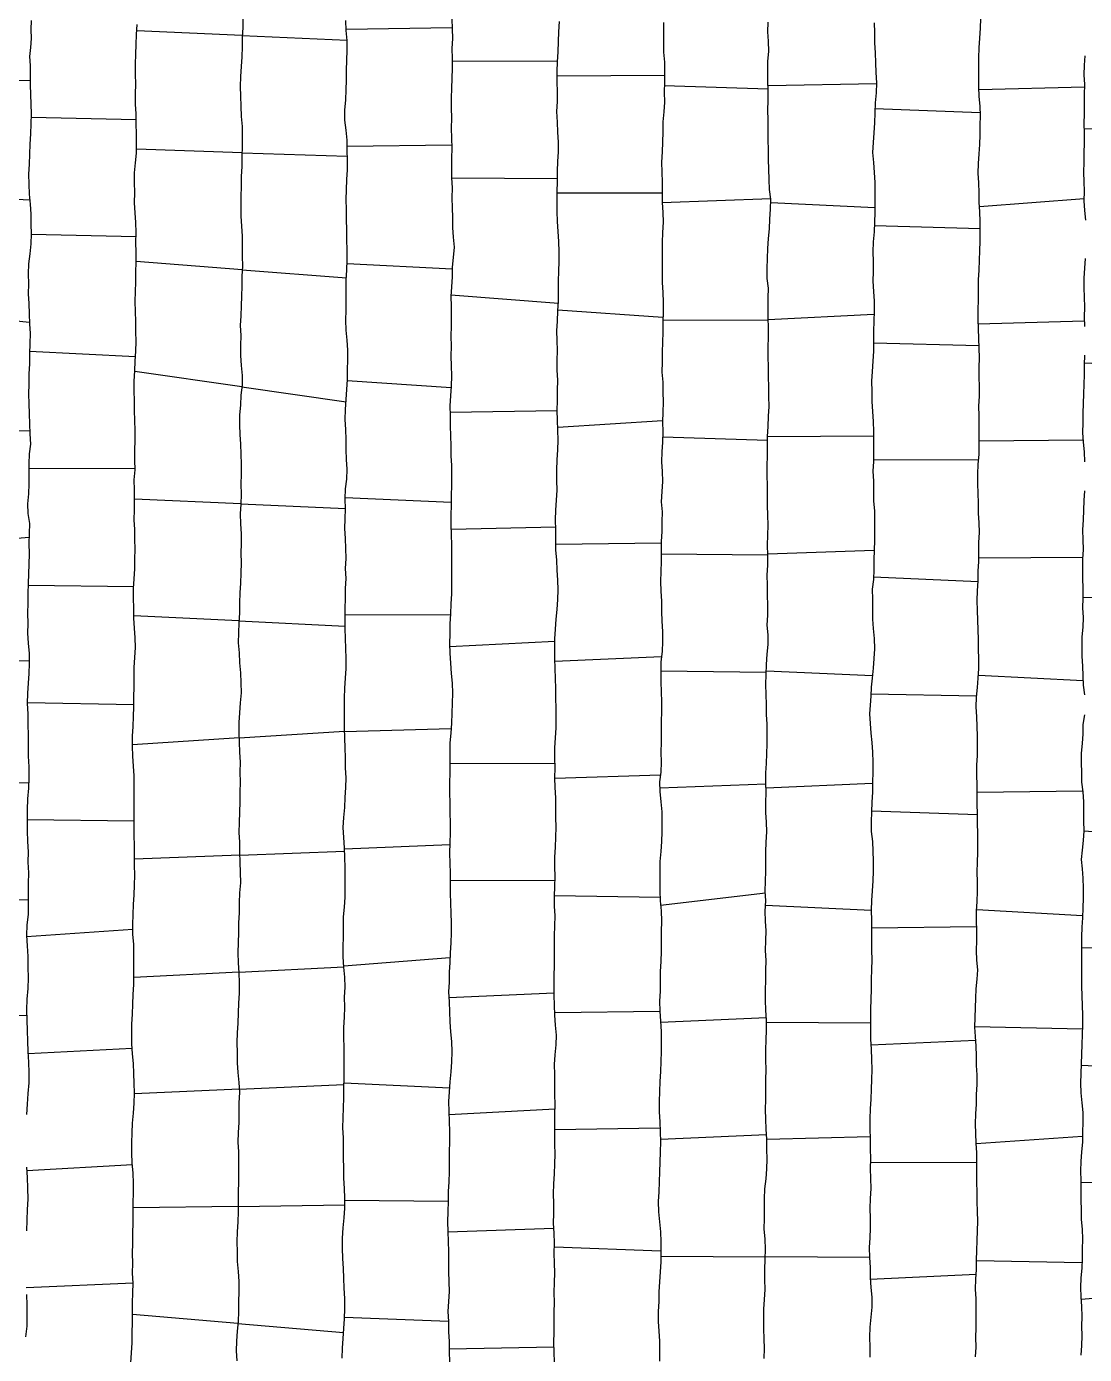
# Model space of a CAD drawing. Extents: x 703186 to 703989, y 1560402 to 1561368.
# Drawn here: x 703401.5 to 703446.7, y 1560737.3 to 1560793.9 of the extents above; entities that cross this region are included whole.
import ezdxf

# ---------------------------------------------------------------- set-up
doc = ezdxf.new("R2010")
doc.units = 0
doc.layers.add('10124_2002_REAL', color=30, linetype='Continuous')
doc.layers.add('AGROCAD PLL', color=7, linetype='Continuous')

msp = doc.modelspace()

# ---------------------------------------------------------------- linework, layer by layer
at = {"layer": '10124_2002_REAL'}
for points in [[(703410.7569, 1560794.3218), (703410.7513, 1560793.8965), (703410.7324, 1560793.4732), (703410.7333, 1560793.0651), (703410.7136, 1560792.6401), (703410.688, 1560792.2253), (703410.6611, 1560791.805), (703410.6443, 1560791.3802), (703410.6544, 1560790.957), (703410.6689, 1560790.532), (703410.6928, 1560790.0988), (703410.7231, 1560789.6698), (703410.7352, 1560789.2438), (703410.7314, 1560788.8209), (703410.7169, 1560788.3901), (703410.7166, 1560787.9572), (703410.6912, 1560787.531), (703410.6841, 1560787.1137), (703410.6775, 1560786.6886), (703410.6742, 1560786.2641), (703410.6752, 1560785.8447), (703410.7008, 1560785.4191), (703410.7325, 1560784.9944), (703410.7251, 1560784.5595), (703410.7347, 1560784.1367), (703410.7476, 1560783.7122), (703410.7151, 1560783.2903), (703410.7197, 1560782.8611), (703410.7056, 1560782.4369), (703410.6803, 1560782.0184), (703410.6674, 1560781.5968), (703410.6476, 1560781.1735), (703410.6659, 1560780.7493), (703410.6566, 1560780.3249), (703410.6632, 1560779.8956), (703410.6883, 1560779.4758), (703410.7319, 1560779.0538), (703410.7308, 1560778.6308), (703410.6699, 1560778.2036), (703410.6529, 1560777.7811), (703410.6224, 1560777.371), (703410.6214, 1560776.9427), (703410.6331, 1560776.5246), (703410.6545, 1560776.1144), (703410.668, 1560775.6913), (703410.6837, 1560775.2698), (703410.6849, 1560774.841), (703410.6771, 1560774.4173), (703410.6885, 1560773.9905), (703410.6696, 1560773.5614), (703410.6489, 1560773.1433), (703410.6609, 1560772.7199), (703410.6836, 1560772.2972), (703410.6835, 1560771.8805), (703410.6723, 1560771.4665), (703410.6843, 1560771.05), (703410.6784, 1560770.6188), (703410.6612, 1560770.1937), (703410.6349, 1560769.7731), (703410.619, 1560769.3505), (703410.6105, 1560768.9205), (703410.59, 1560768.4933), (703410.5737, 1560768.0741), (703410.5629, 1560767.6443), (703410.5997, 1560767.2118), (703410.6203, 1560766.7895), (703410.654, 1560766.3637), (703410.6709, 1560765.9317), (703410.683, 1560765.5089), (703410.6443, 1560765.0851), (703410.6198, 1560764.6576), (703410.5903, 1560764.2453), (703410.5804, 1560763.825), (703410.607, 1560763.4075), (703410.6213, 1560762.9812), (703410.6392, 1560762.5449), (703410.6301, 1560762.1199), (703410.6392, 1560761.6966), (703410.6236, 1560761.2671), (703410.6246, 1560760.852), (703410.6228, 1560760.4159), (703410.5979, 1560759.9768), (703410.5809, 1560759.5514), (703410.62, 1560759.1381), (703410.6193, 1560758.7076), (703410.6353, 1560758.2792), (703410.6468, 1560757.8465), (703410.654, 1560757.4075), (703410.6226, 1560756.9728), (703410.5976, 1560756.5501), (703410.6031, 1560756.1287), (703410.5801, 1560755.7023), (703410.5678, 1560755.2769), (703410.5538, 1560754.854), (703410.5403, 1560754.4228), (703410.5636, 1560753.9901), (703410.5856, 1560753.5632), (703410.5955, 1560753.1325), (703410.6003, 1560752.7016), (703410.5735, 1560752.2709), (703410.5642, 1560751.8517), (703410.549, 1560751.423), (703410.5205, 1560750.9981), (703410.5055, 1560750.59), (703410.5121, 1560750.1542), (703410.5232, 1560749.7247), (703410.5475, 1560749.3048), (703410.5908, 1560748.8864), (703410.61, 1560748.4534), (703410.5913, 1560748.0241), (703410.5812, 1560747.6045), (703410.5816, 1560747.176), (703410.5598, 1560746.7517), (703410.5442, 1560746.3411), (703410.5711, 1560745.9209), (703410.5772, 1560745.4896), (703410.5701, 1560745.0648), (703410.5761, 1560744.6377), (703410.5635, 1560744.2251), (703410.5528, 1560743.7942), (703410.5588, 1560743.368), (703410.5444, 1560742.9462), (703410.5168, 1560742.5124), (703410.508, 1560742.0871), (703410.5129, 1560741.6635), (703410.5208, 1560741.2423), (703410.5616, 1560740.8245), (703410.5836, 1560740.398), (703410.5858, 1560739.9631), (703410.5737, 1560739.5336), (703410.568, 1560739.1112), (703410.5549, 1560738.6916), (703410.519, 1560738.2721), (703410.4927, 1560737.8564), (703410.4781, 1560737.4333), (703410.5028, 1560737.0068)], [(703401.7248, 1560794.1965), (703401.7161, 1560793.8064), (703401.7306, 1560793.425), (703401.6959, 1560793.041), (703401.6505, 1560792.6617), (703401.6865, 1560792.268), (703401.6779, 1560791.8629), (703401.6853, 1560791.4524), (703401.6917, 1560791.0418), (703401.7055, 1560790.6186), (703401.7239, 1560790.2031), (703401.715, 1560789.7774), (703401.6946, 1560789.3516), (703401.6657, 1560788.9143), (703401.6551, 1560788.4931), (703401.6399, 1560788.0645), (703401.615, 1560787.6426), (703401.6338, 1560787.2162), (703401.6483, 1560786.7887), (703401.689, 1560786.3609), (703401.7133, 1560785.9324), (703401.7125, 1560785.509), (703401.7203, 1560785.0912), (703401.7117, 1560784.6659), (703401.6737, 1560784.2348), (703401.6111, 1560783.8039), (703401.603, 1560783.3836), (703401.6122, 1560782.962), (703401.5982, 1560782.5308), (703401.6241, 1560782.1168), (703401.6356, 1560781.6819), (703401.6588, 1560781.2538), (703401.6855, 1560780.8355), (703401.6703, 1560780.409), (703401.649, 1560779.9724), (703401.6613, 1560779.5386), (703401.6327, 1560779.1188), (703401.6328, 1560778.6928), (703401.6173, 1560778.2564), (703401.6276, 1560777.8454), (703401.6431, 1560777.4155), (703401.6619, 1560776.9871), (703401.6759, 1560776.5563), (703401.6949, 1560776.1238), (703401.6428, 1560775.6997), (703401.6308, 1560775.275), (703401.6314, 1560774.8631), (703401.6242, 1560774.4289), (703401.6063, 1560773.9915), (703401.5666, 1560773.5746), (703401.5874, 1560773.1552), (703401.652, 1560772.7267), (703401.6439, 1560772.3009), (703401.628, 1560771.8748), (703401.6428, 1560771.4361), (703401.6318, 1560771.0001), (703401.6089, 1560770.5881), (703401.594, 1560770.1692), (703401.5896, 1560769.7424), (703401.5823, 1560769.3359), (703401.5768, 1560768.9119), (703401.5786, 1560768.4729), (703401.5768, 1560768.05), (703401.5983, 1560767.6238), (703401.6381, 1560767.1904), (703401.6473, 1560766.765), (703401.6309, 1560766.3383), (703401.5933, 1560765.9259), (703401.5712, 1560765.4995), (703401.5629, 1560765.0583), (703401.5783, 1560764.6144), (703401.5907, 1560764.162), (703401.5935, 1560763.6982), (703401.6035, 1560763.2418), (703401.5985, 1560762.8007), (703401.6274, 1560762.3494), (703401.622, 1560761.8895), (703401.6173, 1560761.4396), (703401.5737, 1560760.9906), (703401.5548, 1560760.5173), (703401.5488, 1560760.0763), (703401.55, 1560759.6256), (703401.567, 1560759.1709), (703401.595, 1560758.73), (703401.5816, 1560758.2855), (703401.6126, 1560757.8317), (703401.6022, 1560757.3756), (703401.6049, 1560756.9396), (703401.6018, 1560756.4924), (703401.5963, 1560756.0496), (703401.544, 1560755.6087), (703401.5291, 1560755.1535), (703401.5604, 1560754.7134), (703401.5887, 1560754.2661), (703401.5902, 1560753.8091), (703401.602, 1560753.347), (703401.5837, 1560752.8899), (703401.5437, 1560752.4383), (703401.5299, 1560751.9905), (703401.5437, 1560751.5506), (703401.5563, 1560751.1004), (703401.568, 1560750.6504), (703401.59, 1560750.2071), (703401.6135, 1560749.7527), (703401.6278, 1560749.3021), (703401.624, 1560748.8655), (703401.5872, 1560748.4108), (703401.5494, 1560747.9616), (703401.5268, 1560747.5147)], [(703405.9838, 1560736.9318), (703406.007, 1560737.3553), (703406.0343, 1560737.7809), (703406.0382, 1560738.2099), (703406.0451, 1560738.6399), (703406.0464, 1560739.0589), (703406.0458, 1560739.4831), (703406.0681, 1560739.9053), (703406.0734, 1560740.3233), (703406.0458, 1560740.7452), (703406.0582, 1560741.1721), (703406.057, 1560741.5969), (703406.0672, 1560742.0247), (703406.0676, 1560742.4571), (703406.0731, 1560742.8929), (703406.0768, 1560743.3227), (703406.0757, 1560743.7471), (703406.0891, 1560744.1713), (703406.0951, 1560744.5973), (703406.072, 1560745.0232), (703406.0405, 1560745.4529), (703406.0273, 1560745.8759), (703406.0289, 1560746.3074), (703406.0353, 1560746.7398), (703406.0482, 1560747.1474), (703406.0957, 1560747.5746), (703406.1253, 1560748.0073), (703406.1291, 1560748.4359), (703406.1233, 1560748.8599), (703406.1082, 1560749.276), (703406.0878, 1560749.6898), (703406.0562, 1560750.1099), (703406.0241, 1560750.5319), (703406.0155, 1560750.9557), (703406.0157, 1560751.3753), (703406.0511, 1560751.7995), (703406.0659, 1560752.224), (703406.0793, 1560752.6456), (703406.1134, 1560753.0694), (703406.1074, 1560753.4967), (703406.1095, 1560753.9243), (703406.1013, 1560754.3482), (703406.1063, 1560754.7707), (703406.0694, 1560755.2129), (703406.0629, 1560755.6286), (703406.0782, 1560756.0499), (703406.099, 1560756.4733), (703406.1183, 1560756.8924), (703406.137, 1560757.3097), (703406.15, 1560757.7336), (703406.1393, 1560758.1542), (703406.1382, 1560758.5754), (703406.1294, 1560758.9998), (703406.1275, 1560759.4242), (703406.1213, 1560759.8526), (703406.1151, 1560760.2811), (703406.1217, 1560760.6937), (703406.1182, 1560761.1236), (703406.1282, 1560761.5381), (703406.1179, 1560761.9633), (703406.0866, 1560762.3809), (703406.0705, 1560762.8067), (703406.0484, 1560763.2364), (703406.0541, 1560763.6555), (703406.0781, 1560764.0758), (703406.097, 1560764.5054), (703406.1001, 1560764.9161), (703406.1062, 1560765.3305), (703406.1198, 1560765.761), (703406.1186, 1560766.1661), (703406.1277, 1560766.5899), (703406.1563, 1560767.0148), (703406.1788, 1560767.4413), (703406.1687, 1560767.8516), (703406.1351, 1560768.2726), (703406.1125, 1560768.6948), (703406.1085, 1560769.1138), (703406.0996, 1560769.5439), (703406.0979, 1560769.958), (703406.1254, 1560770.3768), (703406.1489, 1560770.8004), (703406.1475, 1560771.2174), (703406.1573, 1560771.6384), (703406.1559, 1560772.0575), (703406.1463, 1560772.4744), (703406.1224, 1560772.8942), (703406.1385, 1560773.3144), (703406.1412, 1560773.7392), (703406.1366, 1560774.1662), (703406.1278, 1560774.5946), (703406.1598, 1560775.0187), (703406.1481, 1560775.4311), (703406.1495, 1560775.8495), (703406.1601, 1560776.2844), (703406.171, 1560776.6987), (703406.1462, 1560777.1252), (703406.1327, 1560777.5501), (703406.1362, 1560777.9681), (703406.1267, 1560778.387), (703406.1248, 1560778.8068), (703406.1466, 1560779.2396), (703406.1584, 1560779.664), (703406.1955, 1560780.0825), (703406.2085, 1560780.5041), (703406.1973, 1560780.9258), (703406.1904, 1560781.348), (703406.174, 1560781.7705), (703406.1655, 1560782.1988), (703406.1756, 1560782.624), (703406.1891, 1560783.0341), (703406.1964, 1560783.4518), (703406.2043, 1560783.877), (703406.2037, 1560784.3025), (703406.1941, 1560784.7178), (703406.2073, 1560785.1501), (703406.1908, 1560785.5741), (703406.1599, 1560785.9864), (703406.1384, 1560786.4162), (703406.1443, 1560786.8523), (703406.133, 1560787.2751), (703406.1369, 1560787.6959), (703406.1801, 1560788.1129), (703406.2215, 1560788.5283), (703406.2234, 1560788.9399), (703406.2143, 1560789.3592), (703406.2131, 1560789.7841), (703406.207, 1560790.2088), (703406.1819, 1560790.626), (703406.1819, 1560791.0604), (703406.1886, 1560791.4789), (703406.1826, 1560791.8989), (703406.1772, 1560792.3297), (703406.1887, 1560792.757), (703406.2004, 1560793.1714), (703406.2196, 1560793.5877), (703406.2525, 1560794.0213)], [(703415.0008, 1560737.1282), (703415.0171, 1560737.5464), (703415.0377, 1560737.9704), (703415.0637, 1560738.3868), (703415.0889, 1560738.8047), (703415.1055, 1560739.2379), (703415.1062, 1560739.6769), (703415.0884, 1560740.1089), (703415.0686, 1560740.5394), (703415.0492, 1560740.9568), (703415.0258, 1560741.3824), (703415.0124, 1560741.8121), (703415.0137, 1560742.2385), (703415.0447, 1560742.6779), (703415.0776, 1560743.107), (703415.1064, 1560743.5276), (703415.1115, 1560743.9482), (703415.0953, 1560744.3697), (703415.0733, 1560744.8014), (703415.0606, 1560745.2316), (703415.0552, 1560745.6697), (703415.0519, 1560746.1009), (703415.0525, 1560746.5217), (703415.0276, 1560746.9495), (703415.0393, 1560747.3825), (703415.0463, 1560747.8062), (703415.0639, 1560748.2247), (703415.066, 1560748.6574), (703415.0862, 1560749.0815), (703415.0866, 1560749.5052), (703415.0855, 1560749.94), (703415.0762, 1560750.3712), (703415.0631, 1560750.7979), (703415.0744, 1560751.2339), (703415.0978, 1560751.6687), (703415.1068, 1560752.0934), (703415.1006, 1560752.5215), (703415.1178, 1560752.9543), (703415.1125, 1560753.3831), (703415.0675, 1560753.8122), (703415.0332, 1560754.2512), (703415.037, 1560754.6729), (703415.0582, 1560755.1004), (703415.0461, 1560755.5258), (703415.0525, 1560755.9471), (703415.0943, 1560756.3689), (703415.1252, 1560756.7917), (703415.1209, 1560757.214), (703415.1226, 1560757.632), (703415.1172, 1560758.0571), (703415.1064, 1560758.483), (703415.0896, 1560758.9024), (703415.0684, 1560759.3313), (703415.0435, 1560759.7627), (703415.0635, 1560760.1873), (703415.1041, 1560760.6201), (703415.1283, 1560761.0424), (703415.151, 1560761.472), (703415.161, 1560761.8806), (703415.1412, 1560762.3067), (703415.1394, 1560762.7304), (703415.1181, 1560763.1579), (703415.1061, 1560763.5757), (703415.0928, 1560764.0086), (703415.0976, 1560764.4327), (703415.1013, 1560764.8599), (703415.1017, 1560765.281), (703415.1123, 1560765.7085), (703415.142, 1560766.1297), (703415.1724, 1560766.5529), (703415.1626, 1560766.9719), (703415.1596, 1560767.3993), (703415.1396, 1560767.8294), (703415.1293, 1560768.2553), (703415.1185, 1560768.6857), (703415.1198, 1560769.1097), (703415.1432, 1560769.5343), (703415.1375, 1560769.9554), (703415.1609, 1560770.3866), (703415.1429, 1560770.8115), (703415.1608, 1560771.2403), (703415.1473, 1560771.6696), (703415.1316, 1560772.0937), (703415.1081, 1560772.5191), (703415.1288, 1560772.9356), (703415.1318, 1560773.3561), (703415.1242, 1560773.7818), (703415.1434, 1560774.2053), (703415.1963, 1560774.6298), (703415.214, 1560775.0525), (703415.1842, 1560775.4657), (703415.1608, 1560775.8927), (703415.1657, 1560776.3188), (703415.1512, 1560776.7488), (703415.1215, 1560777.1659), (703415.1381, 1560777.5949), (703415.1671, 1560778.0276), (703415.1899, 1560778.4535), (703415.2187, 1560778.8763), (703415.2185, 1560779.2917), (703415.2363, 1560779.7168), (703415.2406, 1560780.1279), (703415.214, 1560780.5495), (703415.1676, 1560780.9816), (703415.1541, 1560781.4058), (703415.163, 1560781.8349), (703415.1638, 1560782.258), (703415.163, 1560782.6885), (703415.1722, 1560783.1178), (703415.1891, 1560783.5406), (703415.2118, 1560783.9773), (703415.2083, 1560784.4106), (703415.2007, 1560784.8343), (703415.1997, 1560785.2679), (703415.1829, 1560785.6993), (703415.1772, 1560786.1287), (703415.1708, 1560786.5541), (703415.1802, 1560786.9688), (703415.1949, 1560787.404), (703415.2239, 1560787.8147), (703415.219, 1560788.2366), (703415.2099, 1560788.6579), (703415.2039, 1560789.0854), (703415.1611, 1560789.5131), (703415.1148, 1560789.9389), (703415.1106, 1560790.3659), (703415.1488, 1560790.8017), (703415.164, 1560791.2299), (703415.181, 1560791.6472), (703415.1749, 1560792.0688), (703415.195, 1560792.4916), (703415.2149, 1560792.9204), (703415.2071, 1560793.3403), (703415.1619, 1560793.7637), (703415.1549, 1560794.1897)], [(703419.6739, 1560794.2621), (703419.6842, 1560793.8361), (703419.7021, 1560793.4184), (703419.6777, 1560792.9989), (703419.6953, 1560792.5731), (703419.6938, 1560792.1518), (703419.6689, 1560791.7218), (703419.6584, 1560791.2985), (703419.6403, 1560790.884), (703419.642, 1560790.4618), (703419.6571, 1560790.0226), (703419.6518, 1560789.5934), (703419.6562, 1560789.1694), (703419.6737, 1560788.7457), (703419.6662, 1560788.313), (703419.6626, 1560787.9006), (703419.6604, 1560787.474), (703419.688, 1560787.0463), (703419.6779, 1560786.6214), (703419.6828, 1560786.203), (703419.7026, 1560785.7829), (703419.7074, 1560785.3577), (703419.7378, 1560784.9429), (703419.7701, 1560784.5188), (703419.7261, 1560784.0876), (703419.6946, 1560783.6753), (703419.6864, 1560783.2544), (703419.6618, 1560782.8267), (703419.6306, 1560782.4195), (703419.6466, 1560782.0026), (703419.6531, 1560781.5768), (703419.6446, 1560781.1533), (703419.6357, 1560780.7294), (703419.6412, 1560780.2927), (703419.639, 1560779.8762), (703419.6493, 1560779.4538), (703419.6582, 1560779.0267), (703419.648, 1560778.5978), (703419.6161, 1560778.1745), (703419.5938, 1560777.7469), (703419.6001, 1560777.3248), (703419.611, 1560776.9024), (703419.6244, 1560776.4776), (703419.6326, 1560776.0412), (703419.6398, 1560775.624), (703419.6585, 1560775.2034), (703419.6638, 1560774.7834), (703419.6594, 1560774.3494), (703419.654, 1560773.9286), (703419.642, 1560773.508), (703419.6398, 1560773.0901), (703419.6365, 1560772.6695), (703419.6461, 1560772.244), (703419.661, 1560771.8182), (703419.6557, 1560771.3925), (703419.6565, 1560770.9746), (703419.6602, 1560770.5649), (703419.656, 1560770.1465), (703419.6572, 1560769.7284), (703419.6386, 1560769.304), (703419.6204, 1560768.8789), (703419.5941, 1560768.4585), (703419.5962, 1560768.0321), (703419.5731, 1560767.6125), (703419.5933, 1560767.1954), (703419.617, 1560766.7703), (703419.6531, 1560766.337), (703419.6897, 1560765.9147), (703419.7076, 1560765.4978), (703419.6934, 1560765.0675), (703419.6741, 1560764.6346), (703419.6582, 1560764.2108), (703419.6315, 1560763.794), (703419.5917, 1560763.373), (703419.595, 1560762.9479), (703419.5885, 1560762.5301), (703419.589, 1560762.1028), (703419.5722, 1560761.672), (703419.5763, 1560761.2405), (703419.5843, 1560760.8191), (703419.5926, 1560760.3935), (703419.6027, 1560759.9636), (703419.6083, 1560759.5385), (703419.5881, 1560759.1028), (703419.5818, 1560758.6721), (703419.5906, 1560758.2418), (703419.6062, 1560757.8183), (703419.6082, 1560757.3945), (703419.603, 1560756.968), (703419.6181, 1560756.5358), (703419.6379, 1560756.1153), (703419.6428, 1560755.6945), (703419.6523, 1560755.2669), (703419.6287, 1560754.8414), (703419.61, 1560754.4228), (703419.5835, 1560754.003), (703419.5662, 1560753.5866), (703419.5567, 1560753.1703), (703419.5353, 1560752.7518), (703419.5548, 1560752.3254), (703419.5689, 1560751.8958), (703419.5946, 1560751.4736), (703419.6225, 1560751.0464), (703419.658, 1560750.6306), (703419.6823, 1560750.1976), (703419.6589, 1560749.7729), (703419.6328, 1560749.3451), (703419.5911, 1560748.9196), (703419.5597, 1560748.4921), (703419.5392, 1560748.0728), (703419.5424, 1560747.6467), (703419.5649, 1560747.2198), (703419.5711, 1560746.7951), (703419.5742, 1560746.3575), (703419.5643, 1560745.9323), (703419.5627, 1560745.5116), (703419.5627, 1560745.0763), (703419.5487, 1560744.6507), (703419.5175, 1560744.2301), (703419.517, 1560743.8019), (703419.5022, 1560743.3754), (703419.4925, 1560742.9473), (703419.5051, 1560742.5326), (703419.5195, 1560742.0956), (703419.5303, 1560741.6758), (703419.538, 1560741.246), (703419.5337, 1560740.8153), (703419.5543, 1560740.3869), (703419.5677, 1560739.9685), (703419.5364, 1560739.5394), (703419.5097, 1560739.1116), (703419.5276, 1560738.6847), (703419.5373, 1560738.2512), (703419.5555, 1560737.8314), (703419.5633, 1560737.4012), (703419.5748, 1560736.9738)], [(703424.0503, 1560736.957), (703424.0353, 1560737.3739), (703424.0282, 1560737.8025), (703424.0432, 1560738.2221), (703424.0369, 1560738.6446), (703424.0397, 1560739.0801), (703424.0526, 1560739.4966), (703424.0435, 1560739.9194), (703424.059, 1560740.3461), (703424.0761, 1560740.7635), (703424.0544, 1560741.1812), (703424.0458, 1560741.6067), (703424.0625, 1560742.0322), (703424.0355, 1560742.4564), (703424.0189, 1560742.8786), (703424.0326, 1560743.3019), (703424.0231, 1560743.7194), (703424.0174, 1560744.1358), (703424.0296, 1560744.5571), (703424.0581, 1560744.9869), (703424.0771, 1560745.4107), (703424.0889, 1560745.8256), (703424.0745, 1560746.25), (703424.0752, 1560746.6653), (703424.0682, 1560747.0979), (703424.0769, 1560747.5208), (703424.0812, 1560747.9447), (703424.073, 1560748.3769), (703424.0731, 1560748.791), (703424.0675, 1560749.2228), (703424.0589, 1560749.6482), (703424.082, 1560750.066), (703424.1212, 1560750.4871), (703424.1384, 1560750.9108), (703424.1042, 1560751.3302), (703424.0661, 1560751.7569), (703424.06, 1560752.182), (703424.0482, 1560752.6116), (703424.0391, 1560753.0377), (703424.0417, 1560753.443), (703424.0543, 1560753.8659), (703424.0581, 1560754.2952), (703424.0518, 1560754.7159), (703424.0491, 1560755.1388), (703424.0721, 1560755.5659), (703424.0775, 1560755.9914), (703424.0588, 1560756.4028), (703424.0585, 1560756.8284), (703424.0662, 1560757.2498), (703424.0814, 1560757.6696), (703424.0716, 1560758.0846), (703424.069, 1560758.5032), (703424.1035, 1560758.9268), (703424.1134, 1560759.354), (703424.1259, 1560759.7738), (703424.1182, 1560760.1942), (703424.1076, 1560760.6151), (703424.1122, 1560761.0353), (703424.0796, 1560761.4669), (703424.0659, 1560761.889), (703424.0794, 1560762.3119), (703424.066, 1560762.7407), (703424.0633, 1560763.1684), (703424.1011, 1560763.5917), (703424.1223, 1560764.0102), (703424.1215, 1560764.4289), (703424.1202, 1560764.8527), (703424.1112, 1560765.279), (703424.1113, 1560765.6988), (703424.1058, 1560766.1235), (703424.084, 1560766.5476), (703424.0659, 1560766.9726), (703424.0648, 1560767.3888), (703424.0756, 1560767.8079), (703424.1013, 1560768.2301), (703424.1207, 1560768.6513), (703424.1694, 1560769.0694), (703424.2041, 1560769.4928), (703424.2159, 1560769.9053), (703424.2034, 1560770.313), (703424.1664, 1560770.7446), (703424.1548, 1560771.1684), (703424.1152, 1560771.6032), (703424.1101, 1560772.0328), (703424.1114, 1560772.4564), (703424.0965, 1560772.8851), (703424.1065, 1560773.3008), (703424.1382, 1560773.7353), (703424.1648, 1560774.1543), (703424.1586, 1560774.5722), (703424.1589, 1560775.0131), (703424.1639, 1560775.4442), (703424.1915, 1560775.8718), (703424.2133, 1560776.2945), (703424.2054, 1560776.7157), (703424.1793, 1560777.1369), (703424.1651, 1560777.5564), (703424.1775, 1560777.9827), (703424.1899, 1560778.4068), (703424.1931, 1560778.8475), (703424.1636, 1560779.2744), (703424.177, 1560779.688), (703424.1821, 1560780.1118), (703424.1701, 1560780.5343), (703424.1595, 1560780.9486), (703424.179, 1560781.3701), (703424.1986, 1560781.8026), (703424.2273, 1560782.2232), (703424.2333, 1560782.6414), (703424.225, 1560783.0678), (703424.239, 1560783.4978), (703424.2614, 1560783.9135), (703424.2482, 1560784.3278), (703424.2342, 1560784.762), (703424.2142, 1560785.1951), (703424.1876, 1560785.6181), (703424.1674, 1560786.0425), (703424.1707, 1560786.4675), (703424.1711, 1560786.8894), (703424.1806, 1560787.3251), (703424.1856, 1560787.7579), (703424.2047, 1560788.1703), (703424.2305, 1560788.5842), (703424.2244, 1560789.0074), (703424.2004, 1560789.4227), (703424.1828, 1560789.8602), (703424.1518, 1560790.3028), (703424.1866, 1560790.7364), (703424.1789, 1560791.1474), (703424.1693, 1560791.5717), (703424.1666, 1560792.0094), (703424.1806, 1560792.4352), (703424.2112, 1560792.86), (703424.2222, 1560793.2896), (703424.2361, 1560793.7084), (703424.2631, 1560794.1463)], [(703428.7103, 1560794.1015), (703428.7081, 1560793.6902), (703428.7138, 1560793.2657), (703428.7139, 1560792.839), (703428.7444, 1560792.4181), (703428.7541, 1560791.9876), (703428.7446, 1560791.5652), (703428.7307, 1560791.1382), (703428.7453, 1560790.713), (703428.7188, 1560790.2917), (703428.682, 1560789.8639), (703428.6751, 1560789.435), (703428.6611, 1560789.0072), (703428.6435, 1560788.5831), (703428.6169, 1560788.1515), (703428.6331, 1560787.7248), (703428.6452, 1560787.2966), (703428.6554, 1560786.8639), (703428.6555, 1560786.4338), (703428.6718, 1560786.0072), (703428.6958, 1560785.5875), (703428.6686, 1560785.153), (703428.6481, 1560784.7231), (703428.6463, 1560784.3003), (703428.6568, 1560783.8636), (703428.6448, 1560783.4395), (703428.6529, 1560783.0144), (703428.6789, 1560782.5931), (703428.6948, 1560782.173), (703428.6858, 1560781.748), (703428.6844, 1560781.3248), (703428.6799, 1560780.8977), (703428.6626, 1560780.4662), (703428.6539, 1560780.0419), (703428.6472, 1560779.6278), (703428.6424, 1560779.1952), (703428.6806, 1560778.7693), (703428.6772, 1560778.3457), (703428.6975, 1560777.913), (703428.6738, 1560777.4878), (703428.6628, 1560777.0634), (703428.6796, 1560776.6428), (703428.6662, 1560776.2098), (703428.6358, 1560775.7855), (703428.6147, 1560775.3684), (703428.6506, 1560774.9528), (703428.6662, 1560774.5215), (703428.6363, 1560774.0972), (703428.6126, 1560773.662), (703428.6444, 1560773.2289), (703428.6415, 1560772.8065), (703428.6317, 1560772.3922), (703428.6066, 1560771.9623), (703428.6134, 1560771.5412), (703428.6092, 1560771.1061), (703428.5925, 1560770.6815), (703428.5759, 1560770.2628), (703428.596, 1560769.8417), (703428.6151, 1560769.4218), (703428.6192, 1560768.9825), (703428.6352, 1560768.5609), (703428.6584, 1560768.1295), (703428.6678, 1560767.6966), (703428.649, 1560767.2716), (703428.5964, 1560766.8343), (703428.5914, 1560766.4004), (703428.5885, 1560765.9785), (703428.6016, 1560765.5476), (703428.6163, 1560765.1275), (703428.6178, 1560764.7075), (703428.6113, 1560764.28), (703428.6132, 1560763.8352), (703428.6109, 1560763.4106), (703428.5949, 1560762.9758), (703428.605, 1560762.5492), (703428.588, 1560762.1303), (703428.5414, 1560761.7076), (703428.5574, 1560761.295), (703428.5946, 1560760.8629), (703428.636, 1560760.4375), (703428.6405, 1560760.0093), (703428.6365, 1560759.5859), (703428.6261, 1560759.1652), (703428.5977, 1560758.7383), (703428.5556, 1560758.3104), (703428.5497, 1560757.8877), (703428.5507, 1560757.4827), (703428.5567, 1560757.0622), (703428.5608, 1560756.6344), (703428.6106, 1560756.2088), (703428.6265, 1560755.7706), (703428.6031, 1560755.3303), (703428.6068, 1560754.9095), (703428.6043, 1560754.4849), (703428.5873, 1560754.0506), (703428.5666, 1560753.6216), (703428.5648, 1560753.2119), (703428.5578, 1560752.7839), (703428.5418, 1560752.3586), (703428.5534, 1560751.9321), (703428.5824, 1560751.4979), (703428.6011, 1560751.0583), (703428.6129, 1560750.6332), (703428.6133, 1560750.2071), (703428.5994, 1560749.7808), (703428.5794, 1560749.3516), (703428.5562, 1560748.9276), (703428.5387, 1560748.4997), (703428.5276, 1560748.0707), (703428.5247, 1560747.6347), (703428.5436, 1560747.2092), (703428.5602, 1560746.7806), (703428.5786, 1560746.3533), (703428.5666, 1560745.9222), (703428.5486, 1560745.4904), (703428.5392, 1560745.0732), (703428.5252, 1560744.6471), (703428.5053, 1560744.2259), (703428.4835, 1560743.8024), (703428.4941, 1560743.3737), (703428.5304, 1560742.9449), (703428.5751, 1560742.5121), (703428.5871, 1560742.0876), (703428.5966, 1560741.6519), (703428.5937, 1560741.2287), (703428.5664, 1560740.8091), (703428.5352, 1560740.3838), (703428.5143, 1560739.9551), (703428.5084, 1560739.5376), (703428.4818, 1560739.1165), (703428.4813, 1560738.6892), (703428.504, 1560738.2703), (703428.5323, 1560737.8455), (703428.536, 1560737.4219), (703428.5346, 1560736.991)], [(703433.0079, 1560737.1099), (703433.0106, 1560737.5299), (703433.0082, 1560737.9493), (703432.9892, 1560738.3778), (703432.9864, 1560738.7959), (703432.987, 1560739.2097), (703433.0149, 1560739.6272), (703433.0383, 1560740.0572), (703433.0371, 1560740.4799), (703433.0317, 1560740.9072), (703433.0512, 1560741.3514), (703433.055, 1560741.7792), (703433.0417, 1560742.2031), (703433.0074, 1560742.6359), (703433.0174, 1560743.0678), (703433.0193, 1560743.4985), (703433.0115, 1560743.9259), (703433.0375, 1560744.3552), (703433.0852, 1560744.7805), (703433.115, 1560745.1948), (703433.1273, 1560745.6171), (703433.1215, 1560746.0414), (703433.1104, 1560746.4687), (703433.0837, 1560746.8967), (703433.0673, 1560747.318), (703433.0575, 1560747.7397), (703433.067, 1560748.1618), (703433.0715, 1560748.5855), (703433.0791, 1560749.0068), (703433.085, 1560749.4312), (703433.0722, 1560749.856), (703433.0698, 1560750.2731), (703433.0842, 1560750.6982), (703433.1056, 1560751.12), (703433.108, 1560751.5452), (703433.0776, 1560751.9688), (703433.066, 1560752.3948), (703433.0624, 1560752.8206), (703433.0684, 1560753.2512), (703433.0774, 1560753.6747), (703433.0832, 1560754.0944), (703433.0589, 1560754.5156), (703433.0709, 1560754.942), (703433.0869, 1560755.3567), (703433.0657, 1560755.7687), (703433.0492, 1560756.1996), (703433.0695, 1560756.6332), (703433.0493, 1560757.0519), (703433.061, 1560757.4706), (703433.076, 1560757.8987), (703433.0703, 1560758.3081), (703433.0664, 1560758.7275), (703433.0864, 1560759.1391), (703433.1108, 1560759.5762), (703433.101, 1560759.9893), (703433.0771, 1560760.4067), (703433.0662, 1560760.837), (703433.09, 1560761.2585), (703433.0721, 1560761.6687), (703433.0775, 1560762.1003), (703433.0965, 1560762.4999), (703433.1126, 1560762.9152), (703433.1335, 1560763.3244), (703433.1279, 1560763.7513), (703433.1289, 1560764.1675), (703433.1024, 1560764.5889), (703433.1056, 1560765.0146), (703433.0912, 1560765.4318), (703433.0693, 1560765.8629), (703433.0898, 1560766.2946), (703433.1086, 1560766.7227), (703433.1349, 1560767.1544), (703433.1706, 1560767.5702), (703433.1664, 1560767.9795), (703433.1329, 1560768.3976), (703433.1625, 1560768.8165), (703433.1568, 1560769.2442), (703433.1399, 1560769.6751), (703433.1405, 1560770.106), (703433.1337, 1560770.5276), (703433.1589, 1560770.9572), (703433.1551, 1560771.377), (703433.1403, 1560771.8121), (703433.1645, 1560772.2399), (703433.1762, 1560772.6658), (703433.16, 1560773.0817), (703433.1496, 1560773.5022), (703433.1466, 1560773.9182), (703433.1463, 1560774.3551), (703433.1338, 1560774.778), (703433.1312, 1560775.1895), (703433.1376, 1560775.6194), (703433.1427, 1560776.0438), (703433.1391, 1560776.4463), (703433.1686, 1560776.8774), (703433.1866, 1560777.3113), (703433.2146, 1560777.7285), (703433.2007, 1560778.1456), (703433.1988, 1560778.5622), (703433.1858, 1560778.9875), (703433.19, 1560779.4095), (703433.1799, 1560779.8374), (703433.1757, 1560780.262), (703433.1927, 1560780.6809), (703433.1863, 1560781.0948), (703433.1663, 1560781.4954), (703433.1763, 1560781.92), (703433.1795, 1560782.3563), (703433.1803, 1560782.7667), (703433.135, 1560783.1874), (703433.1247, 1560783.6095), (703433.1373, 1560784.044), (703433.1643, 1560784.4672), (703433.1925, 1560784.8942), (703433.235, 1560785.3065), (703433.249, 1560785.7207), (703433.2702, 1560786.1374), (703433.2912, 1560786.5639), (703433.2354, 1560786.9757), (703433.215, 1560787.4104), (703433.196, 1560787.8442), (703433.1854, 1560788.2687), (703433.1804, 1560788.681), (703433.1682, 1560789.1003), (703433.1782, 1560789.5241), (703433.1747, 1560789.9518), (703433.1582, 1560790.3622), (703433.1658, 1560790.7838), (703433.1715, 1560791.1964), (703433.1641, 1560791.6244), (703433.1563, 1560792.0404), (703433.159, 1560792.4636), (703433.2056, 1560792.8758), (703433.193, 1560793.303), (703433.1644, 1560793.7036), (703433.1698, 1560794.1207)], [(703437.6943, 1560794.0904), (703437.709, 1560793.6754), (703437.7033, 1560793.24), (703437.7334, 1560792.817), (703437.7491, 1560792.3902), (703437.7697, 1560791.9678), (703437.7937, 1560791.5358), (703437.7786, 1560791.1089), (703437.739, 1560790.6797), (703437.7238, 1560790.2517), (703437.7057, 1560789.8295), (703437.6761, 1560789.4056), (703437.6492, 1560788.9832), (703437.6311, 1560788.5611), (703437.6717, 1560788.1388), (703437.6898, 1560787.71), (703437.73, 1560787.2768), (703437.7311, 1560786.8574), (703437.7288, 1560786.4277), (703437.7242, 1560786.0029), (703437.7101, 1560785.5893), (703437.6993, 1560785.1704), (703437.6575, 1560784.7518), (703437.6404, 1560784.3289), (703437.6485, 1560783.9114), (703437.6533, 1560783.4837), (703437.6422, 1560783.0648), (703437.6704, 1560782.6345), (703437.6957, 1560782.2148), (703437.6906, 1560781.7874), (703437.679, 1560781.3636), (703437.6734, 1560780.9386), (703437.6738, 1560780.513), (703437.663, 1560780.0835), (703437.6398, 1560779.6538), (703437.6164, 1560779.2238), (703437.5864, 1560778.8047), (703437.5928, 1560778.367), (703437.5979, 1560777.9412), (703437.6186, 1560777.5137), (703437.6491, 1560777.0805), (703437.666, 1560776.6539), (703437.6716, 1560776.2317), (703437.671, 1560775.8076), (703437.672, 1560775.3817), (703437.6422, 1560774.9614), (703437.6696, 1560774.5417), (703437.6639, 1560774.1124), (703437.6736, 1560773.6918), (703437.7148, 1560773.2724), (703437.709, 1560772.8474), (703437.7037, 1560772.4159), (703437.7135, 1560772.0041), (703437.6926, 1560771.5967), (703437.6884, 1560771.1817), (703437.6814, 1560770.7673), (703437.6633, 1560770.3434), (703437.6144, 1560769.9273), (703437.6244, 1560769.5085), (703437.6276, 1560769.0727), (703437.6249, 1560768.6466), (703437.6561, 1560768.2469), (703437.6983, 1560767.8231), (703437.7077, 1560767.3832), (703437.6766, 1560766.9682), (703437.6478, 1560766.561), (703437.6066, 1560766.1322), (703437.5638, 1560765.7452), (703437.556, 1560765.3616), (703437.5196, 1560764.9802), (703437.4904, 1560764.6086), (703437.5224, 1560764.2029), (703437.548, 1560763.7952), (703437.5954, 1560763.3905), (703437.6289, 1560762.9785), (703437.6329, 1560762.548), (703437.6438, 1560762.124), (703437.6306, 1560761.7014), (703437.6265, 1560761.276), (703437.5979, 1560760.8473), (703437.5832, 1560760.4288), (703437.5704, 1560760.0116), (703437.5677, 1560759.591), (703437.6178, 1560759.1694), (703437.6402, 1560758.7565), (703437.6531, 1560758.3362), (703437.657, 1560757.9044), (703437.6368, 1560757.4856), (703437.6086, 1560757.0674), (703437.5884, 1560756.6463), (703437.5709, 1560756.2317), (703437.5792, 1560755.8018), (703437.584, 1560755.384), (703437.5756, 1560754.9634), (703437.5873, 1560754.5322), (703437.5955, 1560754.1238), (703437.586, 1560753.701), (703437.5709, 1560753.2787), (703437.5619, 1560752.8653), (703437.5513, 1560752.4299), (703437.5425, 1560752.007), (703437.5422, 1560751.5827), (703437.5444, 1560751.1544), (703437.5439, 1560750.7312), (703437.563, 1560750.3022), (703437.5775, 1560749.8692), (703437.5941, 1560749.4412), (703437.5877, 1560749.0129), (703437.5697, 1560748.5967), (703437.5482, 1560748.1777), (703437.5284, 1560747.7568), (703437.5151, 1560747.3316), (703437.5102, 1560746.9065), (703437.5254, 1560746.4822), (703437.5305, 1560746.0579), (703437.5322, 1560745.6309), (703437.5305, 1560745.2112), (703437.5459, 1560744.7862), (703437.5596, 1560744.3616), (703437.5223, 1560743.9389), (703437.5081, 1560743.5066), (703437.5263, 1560743.0935), (703437.5306, 1560742.6771), (703437.5067, 1560742.2563), (703437.4893, 1560741.839), (703437.4985, 1560741.4223), (703437.5189, 1560740.9914), (703437.5278, 1560740.5685), (703437.548, 1560740.1393), (703437.5964, 1560739.7252), (703437.5973, 1560739.3039), (703437.5465, 1560738.8721), (703437.5109, 1560738.4411), (703437.5025, 1560738.0176), (703437.5154, 1560737.5906), (703437.5075, 1560737.1643)], [(703442.0234, 1560737.1817), (703442.0429, 1560737.5966), (703442.0405, 1560738.0059), (703442.0445, 1560738.4191), (703442.0501, 1560738.8296), (703442.0482, 1560739.2432), (703442.0447, 1560739.6542), (703442.0262, 1560740.0691), (703442.0386, 1560740.4974), (703442.058, 1560740.9044), (703442.0658, 1560741.3022), (703442.0725, 1560741.7232), (703442.0874, 1560742.1422), (703442.109, 1560742.558), (703442.1197, 1560742.9696), (703442.11, 1560743.3881), (703442.0941, 1560743.8095), (703442.0952, 1560744.2147), (703442.082, 1560744.6249), (703442.0786, 1560745.0404), (703442.0739, 1560745.4583), (703442.0798, 1560745.8791), (703442.0505, 1560746.3012), (703442.0341, 1560746.7129), (703442.0139, 1560747.1243), (703442.0285, 1560747.5431), (703442.0654, 1560747.955), (703442.0633, 1560748.376), (703442.0909, 1560748.799), (703442.0872, 1560749.2081), (703442.0662, 1560749.611), (703442.0648, 1560750.0167), (703442.0462, 1560750.4328), (703442.0231, 1560750.8436), (703441.9926, 1560751.2427), (703442.0013, 1560751.6542), (703442.0256, 1560752.0679), (703442.0298, 1560752.4822), (703442.0483, 1560752.8845), (703442.087, 1560753.2882), (703442.1127, 1560753.696), (703442.0772, 1560754.1023), (703442.0593, 1560754.5227), (703442.0741, 1560754.9388), (703442.0707, 1560755.364), (703442.0654, 1560755.7821), (703442.0685, 1560756.1877), (703442.0925, 1560756.608), (703442.103, 1560757.0303), (703442.0981, 1560757.4466), (703442.0969, 1560757.8577), (703442.1013, 1560758.2788), (703442.1135, 1560758.695), (703442.1164, 1560759.1045), (703442.1138, 1560759.516), (703442.1031, 1560759.9281), (703442.1033, 1560760.3477), (703442.0888, 1560760.7563), (703442.0897, 1560761.176), (703442.084, 1560761.5863), (703442.0803, 1560761.996), (703442.0798, 1560762.4218), (703442.1061, 1560762.8286), (703442.1023, 1560763.2377), (703442.0991, 1560763.6613), (703442.0969, 1560764.0787), (703442.0786, 1560764.4866), (703442.0546, 1560764.9047), (703442.0606, 1560765.3235), (703442.1008, 1560765.7347), (703442.135, 1560766.1377), (703442.1553, 1560766.5442), (703442.1641, 1560766.9624), (703442.1459, 1560767.3754), (703442.1462, 1560767.783), (703442.1272, 1560768.1926), (703442.117, 1560768.6097), (703442.1056, 1560769.0252), (703442.092, 1560769.4463), (703442.0994, 1560769.863), (703442.1281, 1560770.2809), (703442.1376, 1560770.6938), (703442.167, 1560771.1098), (703442.1634, 1560771.5219), (703442.165, 1560771.9275), (703442.1954, 1560772.3436), (703442.1771, 1560772.7625), (703442.1524, 1560773.1788), (703442.1417, 1560773.6073), (703442.1367, 1560774.0207), (703442.1179, 1560774.4294), (703442.1124, 1560774.8441), (703442.1393, 1560775.2625), (703442.1704, 1560775.6789), (703442.1762, 1560776.0852), (703442.172, 1560776.4963), (703442.1772, 1560776.9178), (703442.1693, 1560777.3282), (703442.1671, 1560777.7444), (703442.1952, 1560778.1643), (703442.1959, 1560778.5746), (703442.1813, 1560778.9723), (703442.1727, 1560779.3898), (703442.1901, 1560779.7998), (703442.1783, 1560780.2138), (703442.1564, 1560780.6294), (703442.1455, 1560781.0427), (703442.1348, 1560781.4501), (703442.1392, 1560781.8618), (703442.1528, 1560782.2661), (703442.1531, 1560782.6914), (703442.1535, 1560783.1227), (703442.1717, 1560783.5458), (703442.1919, 1560783.962), (703442.211, 1560784.3701), (703442.2207, 1560784.7799), (703442.2248, 1560785.1994), (703442.2165, 1560785.6164), (703442.206, 1560786.0264), (703442.1745, 1560786.435), (703442.17, 1560786.8466), (703442.1627, 1560787.2619), (703442.1396, 1560787.6818), (703442.1441, 1560788.0946), (703442.1729, 1560788.501), (703442.2017, 1560788.9044), (703442.2124, 1560789.3169), (703442.2227, 1560789.7195), (703442.2285, 1560790.1183), (703442.2169, 1560790.5351), (703442.1736, 1560790.9532), (703442.1632, 1560791.3687), (703442.1619, 1560791.7802), (703442.1601, 1560792.1937), (703442.1593, 1560792.6023), (703442.1827, 1560793.0194), (703442.2081, 1560793.442), (703442.2257, 1560793.863), (703442.2463, 1560794.2702)], [(703446.6803, 1560792.6914), (703446.6548, 1560792.282), (703446.6451, 1560791.8705), (703446.6654, 1560791.4549), (703446.6558, 1560791.0412), (703446.6532, 1560790.6244), (703446.6496, 1560790.2045), (703446.6485, 1560789.8008), (703446.6608, 1560789.3833), (703446.6621, 1560788.9548), (703446.6442, 1560788.5495), (703446.6439, 1560788.1437), (703446.6326, 1560787.7185), (703446.6349, 1560787.3104), (703446.6552, 1560786.9086), (703446.6479, 1560786.4914), (703446.6635, 1560786.0794), (703446.7153, 1560785.67)], [(703446.7005, 1560784.0316), (703446.6653, 1560783.6197), (703446.637, 1560783.2024), (703446.6463, 1560782.7927), (703446.6531, 1560782.3821), (703446.6659, 1560781.9634), (703446.6492, 1560781.548), (703446.6726, 1560781.1388)], [(703446.6772, 1560779.9154), (703446.6596, 1560779.5034), (703446.6504, 1560779.0857), (703446.6446, 1560778.6697), (703446.6292, 1560778.2598), (703446.6159, 1560777.8565), (703446.6008, 1560777.4441), (703446.6047, 1560777.0249), (703446.5895, 1560776.6188), (703446.6201, 1560776.2044), (703446.6525, 1560775.7907), (703446.675, 1560775.3708)], [(703446.6725, 1560774.1267), (703446.6426, 1560773.7086), (703446.6277, 1560773.295), (703446.6064, 1560772.8824), (703446.5831, 1560772.4648), (703446.5956, 1560772.0399), (703446.6087, 1560771.6297), (703446.5905, 1560771.2093), (703446.5782, 1560770.7954), (703446.5847, 1560770.3828), (703446.6019, 1560769.9719), (703446.5998, 1560769.5516), (703446.5868, 1560769.1369), (703446.619, 1560768.7261), (703446.6027, 1560768.3098), (703446.5506, 1560767.8983), (703446.5506, 1560767.4796), (703446.5623, 1560767.0756), (703446.5879, 1560766.6535), (703446.5982, 1560766.239), (703446.6181, 1560765.8343), (703446.6758, 1560765.417)], [(703446.6699, 1560764.565), (703446.6049, 1560764.1581), (703446.5941, 1560763.7574), (703446.5644, 1560763.3404), (703446.5233, 1560762.9285), (703446.5326, 1560762.5281), (703446.5462, 1560762.1101), (703446.5459, 1560761.6974), (703446.5953, 1560761.2813), (703446.6287, 1560760.8578), (703446.6321, 1560760.4461), (703446.6291, 1560760.0372), (703446.6367, 1560759.6259), (703446.608, 1560759.2129), (703446.5654, 1560758.8028), (703446.5303, 1560758.4036), (703446.5694, 1560757.9964), (703446.5929, 1560757.5953), (703446.6166, 1560757.1812), (703446.6195, 1560756.745), (703446.6015, 1560756.3382), (703446.5793, 1560755.9118), (703446.5609, 1560755.512), (703446.542, 1560755.1044), (703446.5361, 1560754.6817), (703446.5477, 1560754.2702), (703446.5484, 1560753.8401), (703446.5357, 1560753.4154), (703446.5474, 1560753.0011), (703446.5592, 1560752.588), (703446.567, 1560752.1715), (703446.5841, 1560751.7512), (703446.5874, 1560751.3376), (703446.5724, 1560750.9259), (703446.5507, 1560750.5092), (703446.5484, 1560750.0893), (703446.5316, 1560749.6855), (703446.5121, 1560749.2721), (703446.5027, 1560748.8533), (703446.5169, 1560748.4399), (703446.5599, 1560748.0225), (703446.5964, 1560747.601), (703446.5977, 1560747.1889), (703446.5901, 1560746.7694), (703446.5813, 1560746.3413), (703446.5382, 1560745.9225), (703446.5072, 1560745.518), (703446.4982, 1560745.1122), (703446.5131, 1560744.696), (703446.5101, 1560744.2839), (703446.5126, 1560743.8622), (703446.5222, 1560743.448), (703446.5313, 1560743.0374), (703446.5694, 1560742.6239), (703446.5833, 1560742.1982), (703446.5705, 1560741.7793), (703446.5645, 1560741.3625), (703446.5538, 1560740.957), (703446.5127, 1560740.547), (703446.5014, 1560740.1439), (703446.5066, 1560739.7426), (703446.5394, 1560739.3224), (703446.5564, 1560738.9036), (703446.5467, 1560738.4918), (703446.5545, 1560738.0788), (703446.5413, 1560737.668), (703446.5199, 1560737.2458)], [(703401.5293, 1560745.2759), (703401.5553, 1560744.8298), (703401.5709, 1560744.3742), (703401.5903, 1560743.9125), (703401.5622, 1560743.4599), (703401.5358, 1560743.0062), (703401.5213, 1560742.5502)], [(703401.5258, 1560739.8412), (703401.5355, 1560739.3866), (703401.5433, 1560738.9441), (703401.5409, 1560738.4921), (703401.4857, 1560738.0342)]]:
    msp.add_lwpolyline(points, dxfattribs=at)
at = {"layer": 'AGROCAD PLL', "color": 3, "true_color": 0x00ff00}
for points in [[(703415.161, 1560793.818), (703419.6828, 1560793.8923)], [(703410.7357, 1560793.5478), (703406.2318, 1560793.7489)], [(703410.7357, 1560793.5478), (703406.2318, 1560793.7489)], [(703410.7357, 1560793.5478), (703415.207, 1560793.3482)], [(703410.7357, 1560793.5478), (703415.2063, 1560793.3482)], [(703419.6949, 1560792.4745), (703424.1823, 1560792.4586)], [(703442.1663, 1560791.2446), (703446.6631, 1560791.3571)], [(703437.7302, 1560790.4331), (703442.2242, 1560790.2735)], [(703401.721, 1560790.0641), (703406.2104, 1560789.9703)], [(703446.6552, 1560789.5731), (703451.1901, 1560789.7067)], [(703410.7224, 1560788.5528), (703406.2223, 1560788.7042)], [(703410.7224, 1560788.5528), (703406.2223, 1560788.7042)], [(703415.2075, 1560788.8284), (703419.6677, 1560788.891)], [(703410.7224, 1560788.5528), (703415.2154, 1560788.4015)], [(703419.6604, 1560787.4765), (703424.1821, 1560787.4532)], [(703397.2106, 1560786.7705), (703401.6724, 1560786.5358)], [(703424.1711, 1560786.8378), (703428.6554, 1560786.8336)], [(703442.1887, 1560786.2507), (703446.6497, 1560786.5946)], [(703437.7063, 1560785.4404), (703442.2223, 1560785.324)], [(703401.7199, 1560785.0701), (703406.2021, 1560784.9795)], [(703410.7356, 1560783.5565), (703406.2043, 1560783.9056)], [(703410.7356, 1560783.5565), (703406.2043, 1560783.9056)], [(703410.7356, 1560783.5565), (703415.1761, 1560783.2145)], [(703415.2042, 1560783.8306), (703419.6931, 1560783.5973)], [(703397.1888, 1560781.7764), (703401.6553, 1560781.3192)], [(703424.2013, 1560781.8419), (703428.6851, 1560781.5359)], [(703428.6847, 1560781.4273), (703433.1704, 1560781.4125)], [(703433.1693, 1560781.4346), (703437.6871, 1560781.6602)], [(703442.14, 1560781.2534), (703446.6593, 1560781.3721)], [(703437.6721, 1560780.4451), (703442.1721, 1560780.3319)], [(703401.6542, 1560780.0799), (703406.1757, 1560779.8593)], [(703446.663, 1560779.5835), (703451.208, 1560779.3894)], [(703410.7212, 1560778.5632), (703415.1606, 1560777.9303)], [(703397.123, 1560776.7808), (703401.6717, 1560776.6862)], [(703424.1973, 1560776.8456), (703428.6643, 1560777.1224)], [(703428.6731, 1560776.4313), (703433.1405, 1560776.2931)], [(703433.1392, 1560776.4384), (703437.6683, 1560776.4789)], [(703401.6311, 1560775.0863), (703406.1577, 1560775.0929)], [(703437.6718, 1560775.4496), (703442.1541, 1560775.4601)], [(703410.67, 1560773.5702), (703406.1409, 1560773.7697)], [(703410.67, 1560773.5702), (703406.1409, 1560773.7697)], [(703410.67, 1560773.5702), (703415.1315, 1560773.3737)], [(703415.1271, 1560773.8454), (703419.6458, 1560773.6406)], [(703419.6406, 1560772.4898), (703424.1067, 1560772.5906)], [(703397.114, 1560771.7853), (703401.6384, 1560772.1524)], [(703424.1123, 1560771.8499), (703428.6076, 1560771.9032)], [(703428.6124, 1560771.4386), (703433.1545, 1560771.3948)], [(703433.153, 1560771.4402), (703437.6925, 1560771.5946)], [(703433.153, 1560771.4402), (703437.6926, 1560771.5946)], [(703401.5932, 1560770.0956), (703406.1039, 1560770.0491)], [(703437.6681, 1560770.4548), (703442.127, 1560770.2644)], [(703415.119, 1560768.8493), (703419.6177, 1560768.8355)], [(703410.5939, 1560768.5738), (703406.1116, 1560768.7889)], [(703410.5939, 1560768.5738), (703406.1116, 1560768.7889)], [(703410.5939, 1560768.5738), (703415.1268, 1560768.3563)], [(703419.5789, 1560767.4926), (703424.0731, 1560767.7103)], [(703397.1388, 1560766.7895), (703401.6447, 1560766.8839)], [(703428.5919, 1560766.4449), (703433.0941, 1560766.393)], [(703433.0965, 1560766.4464), (703437.6177, 1560766.2478)], [(703442.1414, 1560766.2651), (703446.6079, 1560766.042)], [(703437.5582, 1560765.4679), (703442.0658, 1560765.3762)], [(703401.5637, 1560765.1009), (703406.1016, 1560765.0155)], [(703410.5959, 1560763.5824), (703415.0971, 1560763.8692)], [(703415.0976, 1560763.8525), (703419.6442, 1560763.9922)], [(703419.5885, 1560762.5008), (703424.0733, 1560762.5061)], [(703424.0667, 1560761.8631), (703428.5747, 1560762.0095)], [(703428.5514, 1560761.4489), (703433.074, 1560761.6243)], [(703442.0884, 1560761.2707), (703446.5891, 1560761.3332)], [(703437.5849, 1560760.4785), (703442.1033, 1560760.3198)], [(703410.6238, 1560758.5868), (703415.0956, 1560758.7538)], [(703415.0913, 1560758.8589), (703419.5872, 1560759.039)], [(703410.6238, 1560758.5868), (703406.1386, 1560758.4193)], [(703410.6238, 1560758.5868), (703406.1386, 1560758.4193)], [(703419.6077, 1560757.5024), (703424.0761, 1560757.5235)], [(703428.5815, 1560756.4571), (703433.0528, 1560756.9803)], [(703424.0592, 1560756.867), (703428.5594, 1560756.7847)], [(703433.0611, 1560756.4544), (703437.5714, 1560756.2432)], [(703433.0611, 1560756.4544), (703437.5707, 1560756.2432)], [(703442.0733, 1560756.272), (703446.5846, 1560756.0144)], [(703401.5321, 1560755.1111), (703406.066, 1560755.4335)], [(703437.5828, 1560755.4849), (703442.0685, 1560755.5365)], [(703415.0634, 1560753.8645), (703419.5971, 1560754.2188)], [(703410.5841, 1560753.5915), (703406.1093, 1560753.3609)], [(703410.5841, 1560753.5915), (703406.1093, 1560753.3609)], [(703410.5841, 1560753.5915), (703415.0664, 1560753.8225)], [(703410.5841, 1560753.5915), (703415.0667, 1560753.8225)], [(703419.5465, 1560752.5065), (703424.0461, 1560752.7122)], [(703424.0645, 1560751.8686), (703428.5534, 1560751.933)], [(703424.0645, 1560751.8686), (703428.5533, 1560751.933)], [(703397.0328, 1560751.8018), (703401.5376, 1560751.7462)], [(703428.5839, 1560751.4621), (703433.1002, 1560751.6542)], [(703437.5548, 1560750.4862), (703442.032, 1560750.6855)], [(703446.529, 1560749.6304), (703451.047, 1560749.4173)], [(703410.6036, 1560748.5976), (703406.1288, 1560748.3991)], [(703410.6036, 1560748.5976), (703406.1288, 1560748.3991)], [(703410.6036, 1560748.5976), (703415.0726, 1560748.7957)], [(703415.0761, 1560748.8689), (703419.5716, 1560748.6548)], [(703419.5493, 1560747.5161), (703424.0793, 1560747.7549)], [(703424.0718, 1560746.8749), (703428.5537, 1560746.9474)], [(703428.5738, 1560746.4655), (703433.0984, 1560746.6604)], [(703442.0516, 1560746.2848), (703446.5866, 1560746.5996)], [(703401.538, 1560745.1269), (703406.0451, 1560745.3896)], [(703437.5316, 1560745.4889), (703442.0738, 1560745.4705)], [(703437.5316, 1560745.4889), (703442.0741, 1560745.4705)], [(703446.5127, 1560744.6389), (703451.0264, 1560744.606)], [(703410.5555, 1560743.6004), (703406.0762, 1560743.5374)], [(703410.5555, 1560743.6004), (703406.0762, 1560743.5374)], [(703419.5056, 1560742.5186), (703424.0272, 1560742.6676)], [(703424.0565, 1560741.8785), (703428.5955, 1560741.7004)], [(703428.5954, 1560741.4718), (703433.052, 1560741.4412)], [(703442.0655, 1560741.2875), (703446.5602, 1560741.1994)], [(703437.5313, 1560740.4935), (703442.0486, 1560740.7061)], [(703446.5143, 1560739.644), (703450.976, 1560739.9923)], [(703410.5475, 1560738.6051), (703406.0462, 1560738.9903)], [(703410.5475, 1560738.6051), (703406.0462, 1560738.9903)], [(703410.5475, 1560738.6051), (703415.0533, 1560738.2195)], [(703419.5611, 1560737.5227), (703424.0315, 1560737.6038)]]:
    msp.add_lwpolyline(points, dxfattribs=at)
at = {"layer": 'AGROCAD PLL', "color": 5, "true_color": 0x0000ff}
for points in [[(703397.2498, 1560791.7646), (703401.682, 1560791.6327)], [(703428.7398, 1560791.4185), (703433.1702, 1560791.2743)], [(703433.2844, 1560786.4266), (703437.7264, 1560786.2079)], [(703415.2159, 1560778.8356), (703419.6432, 1560778.534)], [(703442.1745, 1560776.2561), (703446.6129, 1560776.3015)], [(703442.1657, 1560771.2611), (703446.5944, 1560771.2998)], [(703446.6362, 1560759.6182), (703451.0676, 1560759.3102)], [(703433.1075, 1560751.4581), (703437.543, 1560751.4331)], [(703401.5947, 1560750.1167), (703406.0382, 1560750.3465)], [(703433.1106, 1560746.4606), (703437.5221, 1560746.5752)], [(703415.1106, 1560743.8715), (703419.517, 1560743.8181)], [(703433.0522, 1560741.4673), (703437.4984, 1560741.4278)], [(703433.0522, 1560741.4673), (703437.4982, 1560741.4278)], [(703415.0917, 1560738.8773), (703419.5267, 1560738.7074)]]:
    msp.add_lwpolyline(points, dxfattribs=at)
at = {"layer": 'AGROCAD PLL', "color": 1, "true_color": 0xff0000}
for points in [[(703424.1677, 1560791.8327), (703428.7513, 1560791.861)], [(703433.1676, 1560791.4208), (703437.7925, 1560791.5008)], [(703428.6559, 1560786.4234), (703433.2863, 1560786.6003)], [(703419.6357, 1560782.4856), (703424.2212, 1560782.1343)], [(703410.7212, 1560778.5632), (703406.1454, 1560779.2155)], [(703410.7212, 1560778.5632), (703406.1454, 1560779.2155)], [(703419.5977, 1560777.4886), (703424.1651, 1560777.5567)], [(703419.5977, 1560777.4886), (703424.1651, 1560777.5567)], [(703446.6, 1560769.593), (703451.1943, 1560769.57)], [(703424.0707, 1560766.8595), (703428.6227, 1560767.0534)], [(703410.5959, 1560763.5824), (703406.0492, 1560763.2927)], [(703410.5959, 1560763.5824), (703406.0492, 1560763.2927)], [(703397.0682, 1560761.792), (703401.6197, 1560761.6708)], [(703433.0816, 1560761.4502), (703437.6301, 1560761.6487)], [(703401.5492, 1560760.105), (703406.1185, 1560760.0428)], [(703397.043, 1560756.797), (703401.603, 1560756.6722)], [(703446.5376, 1560754.6281), (703451.1124, 1560754.757)], [(703441.9934, 1560751.2783), (703446.5817, 1560751.1813)], [(703410.5555, 1560743.6004), (703415.1081, 1560743.6645)], [(703401.5124, 1560740.1326), (703406.0721, 1560740.3431)]]:
    msp.add_lwpolyline(points, dxfattribs=at)

doc.saveas('drawing.dxf')
